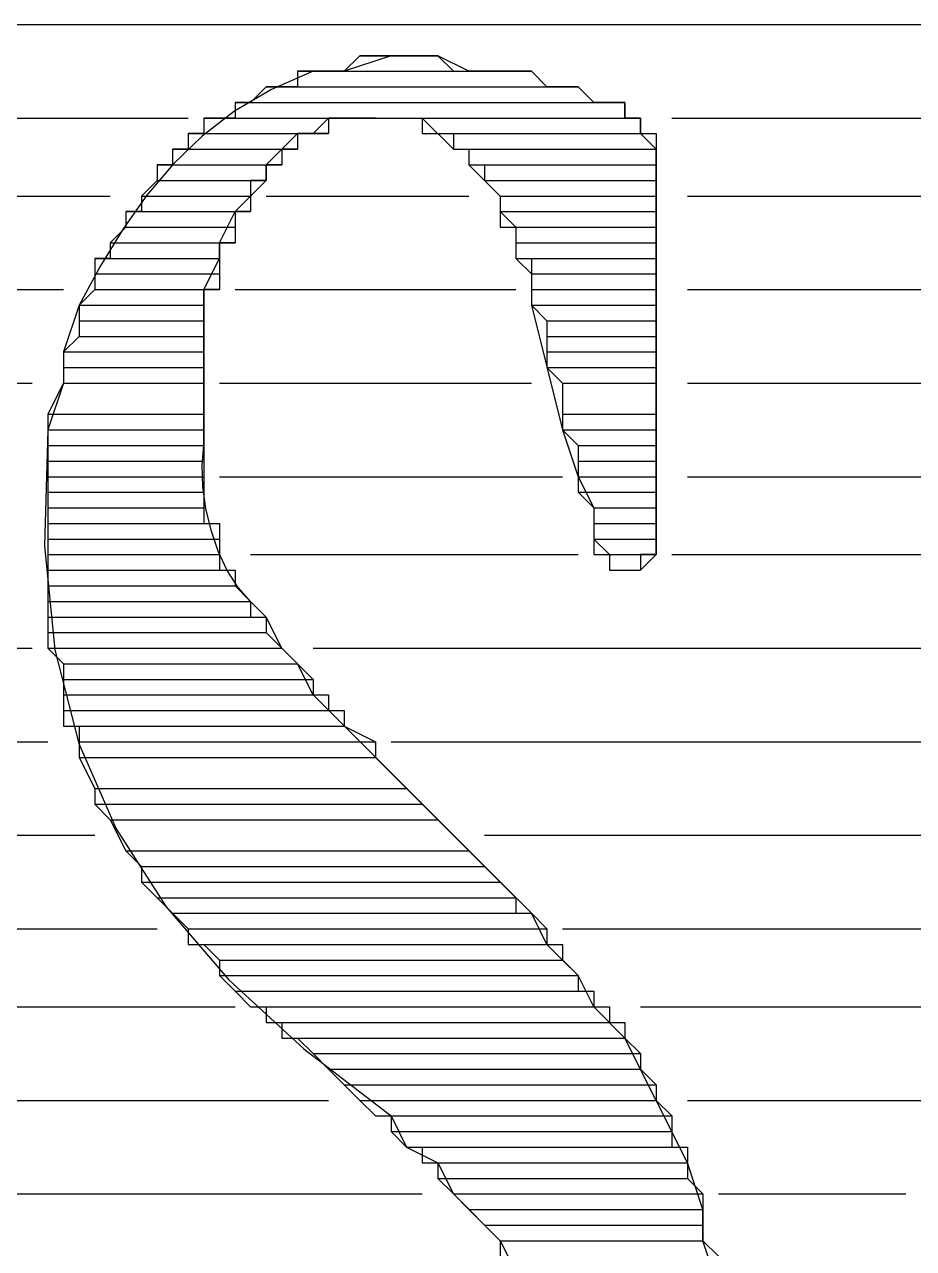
# Model space of a CAD drawing. Header units: metres. Extents: x 45 to 1207, y 17 to 774.
# Drawn here: x 964.68 to 978.36, y 37.56 to 56.4 of the extents above; entities that cross this region are included whole.
import ezdxf

# ---------------------------------------------------------------- set-up
doc = ezdxf.new("R2010")
doc.units = ezdxf.units.M

msp = doc.modelspace()

# ---------------------------------------------------------------- linework, layer by layer
for p, q in [((942.48, 56.4), (991.44, 56.4)), ((969.84, 55.92), (969.6, 55.68)), ((970.32, 55.92), (969.6, 55.68)), ((970.08, 55.92), (969.84, 55.92)), ((969.84, 55.92), (971.04, 55.92)), ((969.84, 55.92), (971.04, 55.92)), ((970.32, 55.92), (970.08, 55.92)), ((970.08, 55.92), (970.8, 55.92)), ((970.08, 55.92), (971.04, 55.92)), ((971.04, 55.92), (970.32, 55.92)), ((971.04, 55.92), (971.28, 55.68)), ((971.52, 55.68), (971.04, 55.92)), ((969.12, 55.68), (968.88, 55.68)), ((968.88, 55.68), (972.48, 55.68)), ((968.88, 55.68), (972.48, 55.68)), ((968.88, 55.68), (972.48, 55.68)), ((968.88, 55.68), (968.88, 55.44)), ((968.88, 55.68), (972.48, 55.68)), ((969.36, 55.68), (969.12, 55.68)), ((969.12, 55.68), (972.24, 55.68)), ((969.12, 55.68), (972.24, 55.68)), ((969.12, 55.68), (972.24, 55.68)), ((969.12, 55.68), (972.48, 55.68)), ((969.6, 55.68), (969.12, 55.68)), ((969.6, 55.68), (969.36, 55.68)), ((969.36, 55.68), (971.76, 55.68)), ((969.36, 55.68), (972.24, 55.68)), ((969.6, 55.68), (971.28, 55.68)), ((969.6, 55.68), (971.52, 55.68)), ((969.6, 55.68), (971.52, 55.68)), ((969.6, 55.68), (971.76, 55.68)), ((972.48, 55.68), (971.52, 55.68)), ((972.48, 55.68), (972.72, 55.44)), ((972.72, 55.44), (972.48, 55.68)), ((968.4, 55.44), (968.16, 55.2)), ((968.64, 55.44), (968.4, 55.44)), ((968.4, 55.44), (973.2, 55.44)), ((968.4, 55.44), (973.2, 55.44)), ((968.4, 55.44), (973.2, 55.44)), ((968.4, 55.44), (973.2, 55.44)), ((968.88, 55.44), (968.64, 55.44)), ((968.64, 55.44), (972.96, 55.44)), ((968.64, 55.44), (972.96, 55.44)), ((968.64, 55.44), (972.96, 55.44)), ((968.64, 55.44), (973.2, 55.44)), ((968.88, 55.44), (972.72, 55.44)), ((968.88, 55.44), (972.96, 55.44)), ((973.2, 55.44), (972.72, 55.44)), ((973.2, 55.44), (973.44, 55.2)), ((973.44, 55.2), (973.2, 55.44)), ((968.16, 55.2), (967.92, 55.2)), ((967.92, 55.2), (973.68, 55.2)), ((967.92, 55.2), (973.68, 55.2)), ((967.92, 55.2), (973.68, 55.2)), ((967.92, 55.2), (973.92, 55.2)), ((967.92, 55.2), (973.92, 55.2)), ((967.92, 55.2), (973.92, 55.2)), ((967.92, 55.2), (973.92, 55.2)), ((967.92, 55.2), (973.92, 55.2)), ((967.92, 55.2), (973.92, 55.2)), ((967.92, 55.2), (973.92, 55.2)), ((967.92, 55.2), (973.92, 55.2)), ((967.92, 55.2), (973.92, 55.2)), ((967.92, 55.2), (973.92, 55.2)), ((967.92, 55.2), (973.92, 55.2)), ((967.92, 55.2), (973.92, 55.2)), ((967.92, 55.2), (967.92, 54.96)), ((967.92, 55.2), (973.92, 55.2)), ((968.16, 55.2), (973.44, 55.2)), ((968.16, 55.2), (973.44, 55.2)), ((968.16, 55.2), (973.44, 55.2)), ((968.16, 55.2), (973.44, 55.2)), ((968.16, 55.2), (973.44, 55.2)), ((968.16, 55.2), (973.68, 55.2)), ((968.16, 55.2), (973.68, 55.2)), ((968.16, 55.2), (973.68, 55.2)), ((968.16, 55.2), (973.68, 55.2)), ((968.16, 55.2), (973.68, 55.2)), ((968.16, 55.2), (973.68, 55.2)), ((968.16, 55.2), (973.68, 55.2)), ((968.16, 55.2), (973.68, 55.2)), ((968.16, 55.2), (973.68, 55.2)), ((968.16, 55.2), (973.68, 55.2)), ((968.16, 55.2), (973.68, 55.2)), ((968.16, 55.2), (973.68, 55.2)), ((968.16, 55.2), (973.68, 55.2)), ((973.92, 55.2), (973.44, 55.2)), ((973.92, 55.2), (973.92, 54.96)), ((973.92, 54.96), (973.92, 55.2)), ((963.84, 54.96), (967.2, 54.96)), ((967.68, 54.96), (967.44, 54.96)), ((967.44, 54.96), (969.36, 54.96)), ((967.44, 54.96), (967.44, 54.72)), ((967.44, 54.96), (969.36, 54.96)), ((967.92, 54.96), (967.68, 54.96)), ((967.68, 54.96), (974.16, 54.96)), ((967.68, 54.96), (969.84, 54.96)), ((967.68, 54.96), (970.08, 54.96)), ((967.68, 54.96), (969.84, 54.96)), ((967.68, 54.96), (969.84, 54.96)), ((967.68, 54.96), (969.6, 54.96)), ((967.68, 54.96), (969.84, 54.96)), ((967.68, 54.96), (969.6, 54.96)), ((967.68, 54.96), (969.6, 54.96)), ((967.68, 54.96), (969.36, 54.96)), ((967.68, 54.96), (969.6, 54.96)), ((967.68, 54.96), (969.36, 54.96)), ((967.92, 54.96), (973.92, 54.96)), ((967.92, 54.96), (973.92, 54.96)), ((967.92, 54.96), (973.92, 54.96)), ((967.92, 54.96), (973.92, 54.96)), ((967.92, 54.96), (973.92, 54.96)), ((967.92, 54.96), (974.16, 54.96)), ((969.12, 54.72), (969.36, 54.96)), ((969.6, 54.96), (969.36, 54.96)), ((969.36, 54.96), (969.36, 54.72)), ((969.36, 54.96), (970.8, 54.96)), ((969.84, 54.96), (969.6, 54.96)), ((970.08, 54.96), (969.84, 54.96)), ((970.08, 54.96), (974.16, 54.96)), ((970.08, 54.96), (974.16, 54.96)), ((970.32, 54.96), (974.16, 54.96)), ((970.32, 54.96), (974.16, 54.96)), ((970.32, 54.96), (974.16, 54.96)), ((970.32, 54.96), (974.16, 54.96)), ((970.56, 54.96), (974.16, 54.96)), ((970.56, 54.96), (974.16, 54.96)), ((970.56, 54.96), (974.16, 54.96)), ((970.56, 54.96), (974.16, 54.96)), ((970.8, 54.96), (974.16, 54.96)), ((970.8, 54.96), (974.16, 54.96)), ((970.8, 54.96), (970.8, 54.72)), ((970.8, 54.96), (974.16, 54.96)), ((970.8, 54.96), (971.28, 54.48)), ((974.16, 54.96), (973.92, 54.96)), ((974.16, 54.96), (974.16, 54.72)), ((974.16, 54.72), (974.16, 54.96)), ((974.64, 54.96), (981.84, 54.96)), ((967.44, 54.72), (967.2, 54.72)), ((967.2, 54.72), (968.88, 54.72)), ((967.2, 54.72), (967.2, 54.48)), ((967.2, 54.72), (968.88, 54.72)), ((967.44, 54.72), (969.36, 54.72)), ((967.44, 54.72), (969.12, 54.72)), ((967.44, 54.72), (969.36, 54.72)), ((967.44, 54.72), (969.12, 54.72)), ((967.44, 54.72), (969.12, 54.72)), ((967.44, 54.72), (969.12, 54.72)), ((967.44, 54.72), (969.12, 54.72)), ((967.44, 54.72), (969.12, 54.72)), ((967.44, 54.72), (969.12, 54.72)), ((967.44, 54.72), (969.12, 54.72)), ((967.44, 54.72), (969.12, 54.72)), ((967.44, 54.72), (969.12, 54.72)), ((967.44, 54.72), (969.12, 54.72)), ((967.44, 54.72), (969.12, 54.72)), ((967.44, 54.72), (969.12, 54.72)), ((967.44, 54.72), (969.12, 54.72)), ((967.44, 54.72), (969.12, 54.72)), ((967.44, 54.72), (969.12, 54.72)), ((968.4, 54.24), (968.88, 54.72)), ((969.12, 54.72), (968.88, 54.72)), ((968.88, 54.72), (968.88, 54.48)), ((968.88, 54.72), (969.12, 54.72)), ((969.36, 54.72), (969.12, 54.72)), ((970.8, 54.72), (974.16, 54.72)), ((970.8, 54.72), (974.16, 54.72)), ((970.8, 54.72), (974.16, 54.72)), ((971.04, 54.72), (974.16, 54.72)), ((971.04, 54.72), (974.16, 54.72)), ((971.04, 54.72), (974.16, 54.72)), ((971.04, 54.72), (974.16, 54.72)), ((971.04, 54.72), (974.4, 54.72)), ((971.04, 54.72), (974.4, 54.72)), ((971.04, 54.72), (974.4, 54.72)), ((971.04, 54.72), (974.4, 54.72)), ((971.04, 54.72), (974.4, 54.72)), ((971.04, 54.72), (974.4, 54.72)), ((971.04, 54.72), (974.4, 54.72)), ((971.04, 54.72), (974.4, 54.72)), ((971.04, 54.72), (974.4, 54.72)), ((971.04, 54.72), (974.4, 54.72)), ((971.04, 54.72), (974.4, 54.72)), ((971.04, 54.72), (974.4, 54.72)), ((971.28, 54.72), (971.28, 54.48)), ((971.28, 54.72), (974.4, 54.72)), ((974.4, 54.48), (974.16, 54.72)), ((974.4, 54.72), (974.4, 54.48)), ((967.2, 54.48), (966.96, 54.48)), ((966.96, 54.48), (968.64, 54.48)), ((966.96, 54.48), (968.64, 54.48)), ((966.96, 54.48), (968.64, 54.48)), ((966.96, 54.48), (968.64, 54.48)), ((966.96, 54.48), (968.64, 54.48)), ((966.96, 54.48), (966.96, 54.24)), ((966.96, 54.48), (968.64, 54.48)), ((967.2, 54.48), (968.88, 54.48)), ((967.2, 54.48), (968.88, 54.48)), ((967.2, 54.48), (968.88, 54.48)), ((967.2, 54.48), (968.88, 54.48)), ((967.2, 54.48), (968.88, 54.48)), ((967.2, 54.48), (968.88, 54.48)), ((967.2, 54.48), (968.88, 54.48)), ((967.2, 54.48), (968.64, 54.48)), ((967.2, 54.48), (968.88, 54.48)), ((967.2, 54.48), (968.64, 54.48)), ((968.88, 54.48), (968.64, 54.48)), ((968.64, 54.48), (968.64, 54.24)), ((971.28, 54.48), (974.4, 54.48)), ((971.28, 54.48), (974.4, 54.48)), ((971.28, 54.48), (974.4, 54.48)), ((971.28, 54.48), (974.4, 54.48)), ((971.28, 54.48), (974.4, 54.48)), ((971.28, 54.48), (974.4, 54.48)), ((971.28, 54.48), (974.4, 54.48)), ((971.28, 54.48), (974.4, 54.48)), ((971.28, 54.48), (974.4, 54.48)), ((971.28, 54.48), (971.52, 54.48)), ((971.52, 54.48), (974.4, 54.48)), ((971.52, 54.48), (974.4, 54.48)), ((971.52, 54.48), (974.4, 54.48)), ((971.52, 54.48), (974.4, 54.48)), ((971.52, 54.48), (974.4, 54.48)), ((971.52, 54.48), (974.4, 54.48)), ((971.52, 54.48), (971.52, 54.24)), ((971.52, 54.48), (974.4, 54.48)), ((971.52, 54.48), (971.52, 54.24)), ((974.4, 54.48), (974.4, 54.24)), ((974.4, 53.52), (974.4, 54.48)), ((966.96, 54.24), (966.72, 54.24)), ((966.72, 54.24), (968.4, 54.24)), ((966.72, 54.24), (968.4, 54.24)), ((966.72, 54.24), (968.4, 54.24)), ((966.72, 54.24), (968.4, 54.24)), ((966.72, 54.24), (968.4, 54.24)), ((966.72, 54.24), (966.72, 54)), ((966.72, 54.24), (968.4, 54.24)), ((966.96, 54.24), (968.64, 54.24)), ((966.96, 54.24), (968.64, 54.24)), ((966.96, 54.24), (968.64, 54.24)), ((966.96, 54.24), (968.4, 54.24)), ((966.96, 54.24), (968.64, 54.24)), ((966.96, 54.24), (968.4, 54.24)), ((966.96, 54.24), (968.4, 54.24)), ((966.96, 54.24), (968.4, 54.24)), ((966.96, 54.24), (968.4, 54.24)), ((966.96, 54.24), (968.4, 54.24)), ((966.96, 54.24), (968.4, 54.24)), ((966.96, 54.24), (968.4, 54.24)), ((966.96, 54.24), (968.4, 54.24)), ((966.96, 54.24), (968.4, 54.24)), ((968.64, 54.24), (968.4, 54.24)), ((968.4, 54.24), (968.4, 54)), ((968.4, 54), (968.4, 54.24)), ((971.52, 54.24), (974.4, 54.24)), ((971.52, 54.24), (974.4, 54.24)), ((971.52, 54.24), (974.4, 54.24)), ((971.52, 54.24), (974.4, 54.24)), ((971.52, 54.24), (974.4, 54.24)), ((971.52, 54.24), (974.4, 54.24)), ((971.52, 54.24), (974.4, 54.24)), ((971.52, 54.24), (974.4, 54.24)), ((971.52, 54.24), (974.4, 54.24)), ((971.52, 54.24), (974.4, 54.24)), ((971.52, 54.24), (974.4, 54.24)), ((971.52, 54.24), (974.4, 54.24)), ((971.52, 54.24), (974.4, 54.24)), ((971.52, 54.24), (972, 53.76)), ((971.76, 54.24), (974.4, 54.24)), ((971.76, 54.24), (974.4, 54.24)), ((971.76, 54.24), (974.4, 54.24)), ((971.76, 54.24), (974.4, 54.24)), ((971.76, 54.24), (974.4, 54.24)), ((971.76, 54.24), (974.4, 54.24)), ((971.76, 54.24), (971.76, 54)), ((971.76, 54.24), (974.4, 54.24)), ((974.4, 54.24), (974.4, 54)), ((966.72, 54), (966.48, 53.76)), ((966.72, 54), (968.4, 54)), ((966.72, 54), (968.4, 54)), ((966.72, 54), (968.4, 54)), ((966.72, 54), (968.4, 54)), ((966.72, 54), (968.4, 54)), ((966.72, 54), (968.4, 54)), ((966.72, 54), (968.4, 54)), ((966.72, 54), (968.4, 54)), ((966.72, 54), (968.4, 54)), ((966.72, 54), (968.4, 54)), ((966.72, 54), (968.4, 54)), ((966.72, 54), (968.16, 54)), ((966.72, 54), (968.4, 54)), ((966.72, 54), (968.16, 54)), ((966.72, 54), (968.16, 54)), ((966.72, 54), (968.16, 54)), ((966.72, 54), (968.16, 54)), ((966.72, 54), (968.16, 54)), ((966.72, 54), (968.16, 54)), ((966.72, 54), (968.16, 54)), ((967.92, 53.52), (968.4, 54)), ((968.4, 54), (968.16, 54)), ((968.16, 54), (968.16, 53.76)), ((971.76, 54), (974.4, 54)), ((971.76, 54), (974.4, 54)), ((971.76, 54), (974.4, 54)), ((971.76, 54), (974.4, 54)), ((971.76, 54), (974.4, 54)), ((971.76, 54), (974.4, 54)), ((971.76, 54), (974.4, 54)), ((971.76, 54), (974.4, 54)), ((971.76, 54), (974.4, 54)), ((971.76, 54), (974.4, 54)), ((971.76, 54), (974.4, 54)), ((971.76, 54), (974.4, 54)), ((971.76, 54), (974.4, 54)), ((971.76, 54), (974.4, 54)), ((971.76, 54), (974.4, 54)), ((971.76, 54), (974.4, 54)), ((971.76, 54), (974.4, 54)), ((971.76, 54), (974.4, 54)), ((971.76, 54), (974.4, 54)), ((971.76, 54), (972, 53.76)), ((971.76, 54), (974.4, 54)), ((974.4, 54), (974.4, 53.76)), ((962.4, 53.76), (966, 53.76)), ((966.48, 53.76), (968.16, 53.76)), ((966.48, 53.76), (968.16, 53.76)), ((966.48, 53.76), (968.16, 53.76)), ((966.48, 53.76), (968.16, 53.76)), ((966.48, 53.76), (968.16, 53.76)), ((966.48, 53.76), (968.16, 53.76)), ((966.48, 53.76), (968.16, 53.76)), ((966.48, 53.76), (968.16, 53.76)), ((966.48, 53.76), (968.16, 53.76)), ((966.48, 53.76), (968.16, 53.76)), ((966.48, 53.76), (968.16, 53.76)), ((966.48, 53.76), (966.48, 53.52)), ((966.48, 53.76), (968.16, 53.76)), ((968.16, 53.76), (968.16, 53.52)), ((968.4, 53.76), (971.52, 53.76)), ((972, 53.76), (974.4, 53.76)), ((972, 53.76), (974.4, 53.76)), ((972, 53.76), (974.4, 53.76)), ((972, 53.76), (974.4, 53.76)), ((972, 53.76), (974.4, 53.76)), ((972, 53.76), (974.4, 53.76)), ((972, 53.76), (974.4, 53.76)), ((972, 53.76), (974.4, 53.76)), ((972, 53.76), (974.4, 53.76)), ((972, 53.76), (974.4, 53.76)), ((972, 53.76), (974.4, 53.76)), ((972, 53.76), (972, 53.52)), ((972, 53.76), (974.4, 53.76)), ((972, 53.76), (972, 53.52)), ((974.4, 53.76), (974.4, 53.52)), ((974.88, 53.76), (981.6, 53.76)), ((966.48, 53.52), (966.24, 53.52)), ((966.24, 53.52), (967.92, 53.52)), ((966.24, 53.52), (967.92, 53.52)), ((966.24, 53.52), (967.92, 53.52)), ((966.24, 53.52), (967.92, 53.52)), ((966.24, 53.52), (967.92, 53.52)), ((966.24, 53.52), (967.92, 53.52)), ((966.24, 53.52), (967.92, 53.52)), ((966.24, 53.52), (967.92, 53.52)), ((966.24, 53.52), (967.92, 53.52)), ((966.24, 53.52), (966.24, 53.28)), ((966.24, 53.52), (967.92, 53.52)), ((966.48, 53.52), (968.16, 53.52)), ((966.48, 53.52), (968.16, 53.52)), ((967.68, 53.04), (967.92, 53.52)), ((968.16, 53.52), (967.92, 53.52)), ((967.92, 53.52), (967.92, 53.28)), ((972, 53.52), (974.4, 53.52)), ((972, 53.52), (974.4, 53.52)), ((972, 53.52), (974.4, 53.52)), ((972, 53.52), (974.4, 53.52)), ((972, 53.52), (974.4, 53.52)), ((972, 53.52), (974.4, 53.52)), ((972, 53.52), (974.4, 53.52)), ((972, 53.52), (974.4, 53.52)), ((972, 53.52), (974.4, 53.52)), ((972, 53.52), (974.4, 53.52)), ((972, 53.52), (974.4, 53.52)), ((972, 53.52), (972, 53.28)), ((972, 53.52), (974.4, 53.52)), ((972, 53.52), (972.24, 53.28)), ((974.4, 53.52), (974.4, 53.28)), ((974.4, 48.24), (974.4, 53.52)), ((966.24, 53.28), (966, 53.04)), ((966.24, 53.28), (967.92, 53.28)), ((966.24, 53.28), (967.92, 53.28)), ((966.24, 53.28), (967.92, 53.28)), ((966.24, 53.28), (967.92, 53.28)), ((966.24, 53.28), (967.92, 53.28)), ((966.24, 53.28), (967.92, 53.28)), ((966.24, 53.28), (967.92, 53.28)), ((966.24, 53.28), (967.92, 53.28)), ((967.92, 53.28), (967.92, 53.04)), ((972, 53.28), (974.4, 53.28)), ((972, 53.28), (974.4, 53.28)), ((972, 53.28), (974.4, 53.28)), ((972.24, 53.28), (974.4, 53.28)), ((972.24, 53.28), (974.4, 53.28)), ((972.24, 53.28), (974.4, 53.28)), ((972.24, 53.28), (974.4, 53.28)), ((972.24, 53.28), (972.24, 53.04)), ((972.24, 53.28), (974.4, 53.28)), ((972.24, 53.28), (972.24, 52.8)), ((974.4, 53.28), (974.4, 53.04)), ((966, 53.04), (967.92, 53.04)), ((966, 53.04), (967.68, 53.04)), ((966, 53.04), (967.92, 53.04)), ((966, 53.04), (967.68, 53.04)), ((966, 53.04), (967.68, 53.04)), ((966, 53.04), (967.68, 53.04)), ((966, 53.04), (967.68, 53.04)), ((966, 53.04), (967.68, 53.04)), ((966, 53.04), (967.68, 53.04)), ((966, 53.04), (966, 52.8)), ((966, 53.04), (967.68, 53.04)), ((967.92, 53.04), (967.68, 53.04)), ((967.68, 53.04), (967.68, 52.8)), ((967.68, 52.8), (967.68, 53.04)), ((972.24, 53.04), (974.4, 53.04)), ((972.24, 53.04), (974.4, 53.04)), ((972.24, 53.04), (974.4, 53.04)), ((972.24, 53.04), (974.4, 53.04)), ((972.24, 53.04), (974.4, 53.04)), ((972.24, 53.04), (974.4, 53.04)), ((972.24, 53.04), (974.4, 53.04)), ((972.24, 53.04), (974.4, 53.04)), ((972.24, 53.04), (974.4, 53.04)), ((972.24, 53.04), (972.24, 52.8)), ((972.24, 53.04), (974.4, 53.04)), ((974.4, 53.04), (974.4, 52.8)), ((966, 52.8), (965.76, 52.8)), ((965.76, 52.8), (967.68, 52.8)), ((965.76, 52.8), (965.76, 52.56)), ((965.76, 52.8), (967.68, 52.8)), ((966, 52.8), (967.68, 52.8)), ((966, 52.8), (967.68, 52.8)), ((966, 52.8), (967.68, 52.8)), ((966, 52.8), (967.68, 52.8)), ((967.44, 52.32), (967.68, 52.8)), ((967.68, 52.8), (967.68, 52.56)), ((972.24, 52.8), (974.4, 52.8)), ((972.24, 52.8), (974.4, 52.8)), ((972.24, 52.8), (974.4, 52.8)), ((972.24, 52.8), (972.48, 52.56)), ((972.48, 52.8), (974.4, 52.8)), ((972.48, 52.8), (974.4, 52.8)), ((972.48, 52.8), (972.48, 52.56)), ((972.48, 52.8), (974.4, 52.8)), ((974.4, 52.8), (974.4, 52.56)), ((965.76, 52.56), (967.68, 52.56)), ((965.76, 52.56), (967.68, 52.56)), ((965.76, 52.56), (967.68, 52.56)), ((965.76, 52.56), (967.68, 52.56)), ((965.76, 52.56), (967.68, 52.56)), ((965.76, 52.56), (967.68, 52.56)), ((965.76, 52.56), (967.68, 52.56)), ((965.76, 52.56), (965.76, 52.32)), ((965.76, 52.56), (967.68, 52.56)), ((967.68, 52.56), (967.68, 52.32)), ((972.48, 52.56), (974.4, 52.56)), ((972.48, 52.56), (974.4, 52.56)), ((972.48, 52.56), (974.4, 52.56)), ((972.48, 52.56), (974.4, 52.56)), ((972.48, 52.56), (974.4, 52.56)), ((972.48, 52.56), (974.4, 52.56)), ((972.48, 52.56), (974.4, 52.56)), ((972.48, 52.56), (972.48, 52.32)), ((972.48, 52.56), (974.4, 52.56)), ((972.48, 52.56), (972.48, 52.08)), ((974.4, 52.56), (974.4, 52.32)), ((961.92, 52.32), (965.28, 52.32)), ((965.76, 52.32), (965.52, 52.08)), ((965.76, 52.32), (967.68, 52.32)), ((965.76, 52.32), (967.44, 52.32)), ((965.76, 52.32), (967.68, 52.32)), ((965.76, 52.32), (967.44, 52.32)), ((967.68, 52.32), (967.44, 52.32)), ((967.44, 52.32), (967.44, 52.08)), ((967.44, 49.92), (967.44, 52.32)), ((967.92, 52.32), (972.24, 52.32)), ((972.48, 52.32), (974.4, 52.32)), ((972.48, 52.32), (974.4, 52.32)), ((972.48, 52.32), (974.4, 52.32)), ((972.48, 52.32), (972.48, 52.08)), ((972.48, 52.32), (974.4, 52.32)), ((974.4, 52.32), (974.4, 52.08)), ((974.88, 52.32), (981.12, 52.32)), ((965.52, 52.08), (965.28, 51.36)), ((965.52, 52.08), (967.44, 52.08)), ((965.52, 52.08), (967.44, 52.08)), ((965.52, 52.08), (967.44, 52.08)), ((965.52, 52.08), (965.52, 51.84)), ((965.52, 52.08), (967.44, 52.08)), ((967.44, 52.08), (967.44, 51.84)), ((972.48, 52.08), (974.4, 52.08)), ((972.48, 52.08), (974.4, 52.08)), ((972.48, 52.08), (974.4, 52.08)), ((972.48, 52.08), (972.72, 51.84)), ((972.48, 52.08), (974.4, 52.08)), ((972.48, 52.08), (972.96, 50.16)), ((974.4, 52.08), (974.4, 51.84)), ((965.52, 51.84), (967.44, 51.84)), ((965.52, 51.84), (965.52, 51.6)), ((965.52, 51.84), (967.44, 51.84)), ((967.44, 51.84), (967.44, 51.6)), ((972.72, 51.84), (974.4, 51.84)), ((972.72, 51.84), (972.72, 51.6)), ((972.72, 51.84), (974.4, 51.84)), ((974.4, 51.84), (974.4, 51.6)), ((965.52, 51.6), (965.28, 51.36)), ((965.52, 51.6), (967.44, 51.6)), ((965.52, 51.6), (967.44, 51.6)), ((965.52, 51.6), (967.44, 51.6)), ((965.52, 51.6), (967.44, 51.6)), ((967.44, 51.6), (967.44, 51.36)), ((972.72, 51.6), (974.4, 51.6)), ((972.72, 51.6), (974.4, 51.6)), ((972.72, 51.6), (974.4, 51.6)), ((972.72, 51.6), (972.72, 51.36)), ((972.72, 51.6), (974.4, 51.6)), ((974.4, 51.6), (974.4, 51.36)), ((965.28, 51.36), (967.44, 51.36)), ((965.28, 51.36), (967.44, 51.36)), ((965.28, 51.36), (967.44, 51.36)), ((965.28, 51.36), (965.28, 51.12)), ((965.28, 51.36), (967.44, 51.36)), ((965.28, 51.36), (965.28, 50.88)), ((967.44, 51.36), (967.44, 51.12)), ((972.72, 51.36), (974.4, 51.36)), ((972.72, 51.36), (974.4, 51.36)), ((972.72, 51.36), (974.4, 51.36)), ((972.72, 51.36), (972.72, 51.12)), ((972.72, 51.36), (974.4, 51.36)), ((974.4, 51.36), (974.4, 51.12)), ((965.28, 51.12), (967.44, 51.12)), ((965.28, 51.12), (967.44, 51.12)), ((965.28, 51.12), (967.44, 51.12)), ((965.28, 51.12), (965.28, 50.88)), ((965.28, 51.12), (967.44, 51.12)), ((967.44, 51.12), (967.44, 50.88)), ((972.72, 51.12), (974.4, 51.12)), ((972.72, 51.12), (974.4, 51.12)), ((972.72, 51.12), (974.4, 51.12)), ((972.72, 51.12), (972.96, 50.88)), ((972.72, 51.12), (974.4, 51.12)), ((974.4, 51.12), (974.4, 50.88)), ((961.92, 50.88), (964.8, 50.88)), ((965.28, 50.88), (965.04, 50.4)), ((965.28, 50.88), (965.04, 50.16)), ((965.28, 50.88), (967.44, 50.88)), ((965.28, 50.88), (967.44, 50.88)), ((965.28, 50.88), (967.44, 50.88)), ((965.28, 50.88), (967.44, 50.88)), ((967.44, 50.88), (967.44, 50.4)), ((967.68, 50.88), (972.48, 50.88)), ((972.96, 50.88), (974.4, 50.88)), ((972.96, 50.88), (974.4, 50.88)), ((972.96, 50.88), (974.4, 50.88)), ((972.96, 50.88), (972.96, 50.4)), ((972.96, 50.88), (974.4, 50.88)), ((974.4, 50.88), (974.4, 50.4)), ((974.88, 50.88), (980.88, 50.88)), ((965.04, 50.4), (967.44, 50.4)), ((965.04, 50.4), (967.44, 50.4)), ((965.04, 50.4), (967.44, 50.4)), ((965.04, 50.4), (965.04, 50.16)), ((965.04, 50.4), (967.44, 50.4)), ((967.44, 50.4), (967.44, 50.16)), ((972.96, 50.4), (974.4, 50.4)), ((972.96, 50.4), (974.4, 50.4)), ((972.96, 50.4), (974.4, 50.4)), ((972.96, 50.4), (972.96, 50.16)), ((972.96, 50.4), (974.4, 50.4)), ((974.4, 50.4), (974.4, 50.16)), ((965.04, 50.16), (967.44, 50.16)), ((965.04, 50.16), (967.44, 50.16)), ((965.04, 50.16), (967.44, 50.16)), ((965.04, 50.16), (967.44, 50.16)), ((965.04, 50.16), (967.44, 50.16)), ((965.04, 50.16), (965.04, 49.92)), ((965.04, 50.16), (967.44, 50.16)), ((967.44, 50.16), (967.44, 49.92)), ((972.96, 50.16), (974.4, 50.16)), ((972.96, 50.16), (974.4, 50.16)), ((972.96, 50.16), (974.4, 50.16)), ((972.96, 50.16), (974.4, 50.16)), ((972.96, 50.16), (974.4, 50.16)), ((972.96, 50.16), (973.2, 49.92)), ((972.96, 50.16), (974.4, 50.16)), ((972.96, 50.16), (973.2, 49.44)), ((974.4, 50.16), (974.4, 49.92)), ((965.04, 49.92), (967.44, 49.92)), ((965.04, 49.92), (967.44, 49.92)), ((965.04, 49.92), (967.44, 49.92)), ((965.04, 49.92), (965.04, 49.68)), ((965.04, 49.92), (967.44, 49.92)), ((967.44, 49.92), (967.44, 49.68)), ((973.2, 49.92), (974.4, 49.92)), ((973.2, 49.92), (974.4, 49.92)), ((973.2, 49.92), (974.4, 49.92)), ((973.2, 49.92), (973.2, 49.68)), ((973.2, 49.92), (974.4, 49.92)), ((974.4, 49.92), (974.4, 49.68)), ((965.04, 49.68), (967.44, 49.68)), ((965.04, 49.68), (967.44, 49.68)), ((965.04, 49.68), (967.44, 49.68)), ((965.04, 49.68), (965.04, 49.44)), ((965.04, 49.68), (967.44, 49.68)), ((967.44, 49.68), (967.44, 49.44)), ((973.2, 49.68), (974.4, 49.68)), ((973.2, 49.68), (974.4, 49.68)), ((973.2, 49.68), (974.4, 49.68)), ((973.2, 49.68), (973.2, 49.44)), ((973.2, 49.68), (974.4, 49.68)), ((974.4, 49.68), (974.4, 49.44)), ((965.04, 49.44), (967.44, 49.44)), ((965.04, 49.44), (967.44, 49.44)), ((965.04, 49.44), (967.44, 49.44)), ((965.04, 49.44), (965.04, 49.2)), ((965.04, 49.44), (967.44, 49.44)), ((967.44, 49.44), (967.44, 49.2)), ((967.68, 49.44), (972.96, 49.44)), ((973.2, 49.44), (974.4, 49.44)), ((973.2, 49.44), (974.4, 49.44)), ((973.2, 49.44), (974.4, 49.44)), ((973.2, 49.44), (973.2, 49.2)), ((973.2, 49.44), (974.4, 49.44)), ((973.2, 49.44), (973.44, 48.96)), ((974.4, 49.44), (974.4, 49.2)), ((974.88, 49.44), (980.64, 49.44)), ((965.04, 49.2), (967.44, 49.2)), ((965.04, 49.2), (965.04, 48.96)), ((965.04, 49.2), (967.44, 49.2)), ((967.44, 49.2), (967.44, 48.96)), ((973.2, 49.2), (974.4, 49.2)), ((973.2, 49.2), (973.44, 48.96)), ((973.2, 49.2), (974.4, 49.2)), ((974.4, 49.2), (974.4, 48.96)), ((965.04, 48.96), (967.44, 48.96)), ((965.04, 48.96), (967.44, 48.96)), ((965.04, 48.96), (967.44, 48.96)), ((965.04, 48.96), (967.44, 48.96)), ((965.04, 48.96), (967.44, 48.96)), ((965.04, 48.96), (965.04, 48.72)), ((965.04, 48.96), (967.44, 48.96)), ((967.44, 48.96), (967.44, 48.72)), ((973.44, 48.96), (974.4, 48.96)), ((973.44, 48.96), (974.4, 48.96)), ((973.44, 48.96), (974.4, 48.96)), ((973.44, 48.96), (974.4, 48.96)), ((973.44, 48.96), (974.4, 48.96)), ((973.44, 48.96), (973.44, 48.72)), ((973.44, 48.96), (974.4, 48.96)), ((973.44, 48.96), (973.44, 48.48)), ((974.4, 48.96), (974.4, 48.72)), ((965.04, 48.72), (967.44, 48.72)), ((965.04, 48.72), (967.68, 48.72)), ((965.04, 48.72), (967.68, 48.72)), ((965.04, 48.72), (965.04, 48.48)), ((965.04, 48.72), (967.68, 48.72)), ((967.68, 48.72), (967.68, 48.48)), ((973.44, 48.72), (974.4, 48.72)), ((973.44, 48.72), (974.4, 48.72)), ((973.44, 48.72), (974.4, 48.72)), ((973.44, 48.72), (973.44, 48.48)), ((973.44, 48.72), (974.4, 48.72)), ((974.4, 48.72), (974.4, 48.48)), ((965.04, 48.48), (967.68, 48.48)), ((965.04, 48.48), (967.68, 48.48)), ((965.04, 48.48), (967.68, 48.48)), ((965.04, 48.48), (965.04, 48.24)), ((965.04, 48.48), (967.68, 48.48)), ((967.68, 48.48), (967.68, 48.24)), ((973.44, 48.48), (974.4, 48.48)), ((973.44, 48.48), (974.4, 48.48)), ((973.44, 48.48), (974.4, 48.48)), ((973.44, 48.48), (973.44, 48.24)), ((973.44, 48.48), (974.4, 48.48)), ((973.44, 48.48), (973.68, 48.24)), ((974.4, 48.48), (974.4, 48.24)), ((965.04, 48.24), (967.68, 48.24)), ((965.04, 48.24), (967.68, 48.24)), ((965.04, 48.24), (967.68, 48.24)), ((965.04, 48.24), (967.68, 48.24)), ((965.04, 48.24), (967.68, 48.24)), ((965.04, 48.24), (967.68, 48.24)), ((965.04, 48.24), (967.68, 48.24)), ((965.04, 48.24), (967.68, 48.24)), ((965.04, 48.24), (967.68, 48.24)), ((965.04, 48.24), (967.68, 48.24)), ((965.04, 48.24), (967.68, 48.24)), ((965.04, 48.24), (967.68, 48.24)), ((965.04, 48.24), (967.68, 48.24)), ((965.04, 48.24), (965.04, 48)), ((965.04, 48.24), (967.68, 48.24)), ((967.68, 48.24), (967.68, 48)), ((968.16, 48.24), (973.2, 48.24)), ((973.44, 48.24), (974.4, 48.24)), ((973.44, 48.24), (974.4, 48.24)), ((973.44, 48.24), (974.4, 48.24)), ((973.68, 48.24), (974.4, 48.24)), ((973.68, 48.24), (974.4, 48.24)), ((973.68, 48.24), (974.4, 48.24)), ((973.68, 48.24), (974.4, 48.24)), ((973.68, 48.24), (974.16, 48.24)), ((973.68, 48.24), (974.4, 48.24)), ((973.68, 48.24), (974.16, 48.24)), ((973.68, 48.24), (974.16, 48.24)), ((973.68, 48.24), (974.16, 48.24)), ((973.68, 48.24), (974.16, 48.24)), ((973.68, 48.24), (973.68, 48)), ((973.68, 48.24), (974.16, 48.24)), ((973.68, 48.24), (973.68, 48)), ((974.4, 48.24), (974.16, 48.24)), ((974.16, 48.24), (974.16, 48)), ((974.16, 48), (974.4, 48.24)), ((974.64, 48.24), (980.4, 48.24)), ((965.04, 48), (967.68, 48)), ((965.04, 48), (967.68, 48)), ((965.04, 48), (967.68, 48)), ((965.04, 48), (967.92, 48)), ((965.04, 48), (967.92, 48)), ((965.04, 48), (967.92, 48)), ((965.04, 48), (967.92, 48)), ((965.04, 48), (967.92, 48)), ((965.04, 48), (967.92, 48)), ((965.04, 48), (965.04, 47.76)), ((965.04, 48), (967.92, 48)), ((967.92, 48), (967.92, 47.76)), ((973.68, 48), (974.16, 48)), ((973.68, 48), (974.16, 48)), ((973.68, 48), (974.16, 48)), ((973.68, 48), (974.16, 48)), ((973.68, 48), (974.16, 48)), ((973.68, 48), (974.16, 48)), ((973.68, 48), (974.16, 48)), ((973.68, 48), (974.16, 48)), ((973.92, 48), (974.16, 48)), ((965.04, 47.76), (967.92, 47.76)), ((965.04, 47.76), (967.92, 47.76)), ((965.04, 47.76), (967.92, 47.76)), ((965.04, 47.76), (967.92, 47.76)), ((965.04, 47.76), (967.92, 47.76)), ((965.04, 47.76), (967.92, 47.76)), ((965.04, 47.76), (967.92, 47.76)), ((965.04, 47.76), (965.04, 47.52)), ((965.04, 47.76), (967.92, 47.76)), ((967.92, 47.76), (968.16, 47.52)), ((965.04, 47.52), (968.16, 47.52)), ((965.04, 47.52), (968.16, 47.52)), ((965.04, 47.52), (968.16, 47.52)), ((965.04, 47.52), (965.04, 47.28)), ((965.04, 47.52), (968.16, 47.52)), ((968.16, 47.52), (968.16, 47.28)), ((968.4, 47.28), (968.16, 47.52)), ((965.04, 47.28), (968.16, 47.28)), ((965.04, 47.28), (968.16, 47.28)), ((965.04, 47.28), (968.16, 47.28)), ((965.04, 47.28), (968.4, 47.28)), ((965.04, 47.28), (968.4, 47.28)), ((965.04, 47.28), (968.4, 47.28)), ((965.04, 47.28), (968.4, 47.28)), ((965.04, 47.28), (965.04, 47.04)), ((965.04, 47.28), (968.4, 47.28)), ((968.4, 47.28), (968.4, 47.04)), ((968.64, 46.8), (968.4, 47.28)), ((965.04, 47.04), (968.4, 47.04)), ((965.04, 47.04), (965.04, 46.8)), ((965.04, 47.04), (968.4, 47.04)), ((968.4, 47.04), (968.64, 46.8)), ((961.92, 46.8), (964.8, 46.8)), ((965.04, 46.8), (968.64, 46.8)), ((965.04, 46.8), (968.64, 46.8)), ((965.04, 46.8), (968.64, 46.8)), ((965.04, 46.8), (965.28, 46.56)), ((965.04, 46.8), (968.64, 46.8)), ((968.64, 46.8), (968.88, 46.56)), ((968.88, 46.56), (968.64, 46.8)), ((969.12, 46.8), (980.16, 46.8)), ((965.28, 46.56), (968.88, 46.56)), ((965.28, 46.56), (968.88, 46.56)), ((965.28, 46.56), (968.88, 46.56)), ((965.28, 46.56), (968.88, 46.56)), ((965.28, 46.56), (968.88, 46.56)), ((965.28, 46.56), (968.88, 46.56)), ((965.28, 46.56), (968.88, 46.56)), ((965.28, 46.56), (965.28, 46.32)), ((965.28, 46.56), (968.88, 46.56)), ((968.88, 46.56), (969.12, 46.32)), ((969.12, 46.08), (968.88, 46.56)), ((965.28, 46.32), (969.12, 46.32)), ((965.28, 46.32), (969.12, 46.32)), ((965.28, 46.32), (969.12, 46.32)), ((965.28, 46.32), (965.28, 46.08)), ((965.28, 46.32), (969.12, 46.32)), ((969.12, 46.32), (969.12, 46.08)), ((965.28, 46.08), (969.12, 46.08)), ((965.28, 46.08), (969.36, 46.08)), ((965.28, 46.08), (969.36, 46.08)), ((965.28, 46.08), (969.36, 46.08)), ((965.28, 46.08), (969.36, 46.08)), ((965.28, 46.08), (965.28, 45.84)), ((965.28, 46.08), (969.36, 46.08)), ((972.48, 42.72), (969.12, 46.08)), ((969.36, 46.08), (969.36, 45.84)), ((965.28, 45.84), (969.36, 45.84)), ((965.28, 45.84), (969.6, 45.84)), ((965.28, 45.84), (969.6, 45.84)), ((965.28, 45.84), (965.28, 45.6)), ((965.28, 45.84), (969.6, 45.84)), ((969.6, 45.84), (969.6, 45.6)), ((965.28, 45.6), (969.6, 45.6)), ((965.28, 45.6), (969.6, 45.6)), ((965.28, 45.6), (969.6, 45.6)), ((965.52, 45.6), (965.52, 45.36)), ((965.52, 45.6), (969.6, 45.6)), ((969.6, 45.6), (970.08, 45.36)), ((961.92, 45.36), (965.04, 45.36)), ((965.52, 45.36), (970.08, 45.36)), ((965.52, 45.36), (970.08, 45.36)), ((965.52, 45.36), (970.08, 45.36)), ((965.52, 45.36), (965.52, 45.12)), ((965.52, 45.36), (970.08, 45.36)), ((970.08, 45.36), (970.08, 45.12)), ((970.32, 45.36), (979.68, 45.36)), ((965.52, 45.12), (970.08, 45.12)), ((965.52, 45.12), (970.08, 45.12)), ((965.52, 45.12), (970.08, 45.12)), ((965.52, 45.12), (965.76, 44.64)), ((965.52, 45.12), (970.08, 45.12)), ((970.08, 45.12), (970.56, 44.64)), ((965.76, 44.64), (970.56, 44.64)), ((965.76, 44.64), (970.56, 44.64)), ((965.76, 44.64), (970.56, 44.64)), ((965.76, 44.64), (965.76, 44.4)), ((965.76, 44.64), (970.56, 44.64)), ((970.56, 44.64), (970.8, 44.4)), ((965.76, 44.4), (970.8, 44.4)), ((965.76, 44.4), (966, 44.16)), ((965.76, 44.4), (970.8, 44.4)), ((970.8, 44.4), (971.04, 44.16)), ((966, 44.16), (971.04, 44.16)), ((966, 44.16), (971.04, 44.16)), ((966, 44.16), (971.04, 44.16)), ((966, 44.16), (966.24, 43.68)), ((966, 44.16), (971.04, 44.16)), ((971.04, 44.16), (971.52, 43.68)), ((961.92, 43.92), (965.76, 43.92)), ((971.76, 43.92), (979.44, 43.92)), ((966.24, 43.68), (971.52, 43.68)), ((966.24, 43.68), (971.52, 43.68)), ((966.24, 43.68), (971.52, 43.68)), ((966.24, 43.68), (971.52, 43.68)), ((966.24, 43.68), (971.52, 43.68)), ((966.24, 43.68), (971.52, 43.68)), ((966.24, 43.68), (971.52, 43.68)), ((966.24, 43.68), (966.48, 43.44)), ((966.24, 43.68), (971.52, 43.68)), ((971.52, 43.68), (971.76, 43.44)), ((966.48, 43.44), (971.76, 43.44)), ((966.48, 43.44), (966.48, 43.2)), ((966.48, 43.44), (971.76, 43.44)), ((971.76, 43.44), (972, 43.2)), ((966.48, 43.2), (972, 43.2)), ((966.48, 43.2), (972, 43.2)), ((966.48, 43.2), (972, 43.2)), ((966.48, 43.2), (966.72, 42.96)), ((966.48, 43.2), (972, 43.2)), ((972, 43.2), (972.24, 42.96)), ((966.72, 42.96), (972.24, 42.96)), ((966.72, 42.96), (972.24, 42.96)), ((966.72, 42.96), (972.24, 42.96)), ((966.72, 42.96), (966.96, 42.72)), ((966.72, 42.96), (972.24, 42.96)), ((972.24, 42.96), (972.24, 42.72)), ((966.96, 42.72), (972.24, 42.72)), ((966.96, 42.72), (972.48, 42.72)), ((966.96, 42.72), (972.48, 42.72)), ((966.96, 42.72), (972.48, 42.72)), ((966.96, 42.72), (972.48, 42.72)), ((966.96, 42.72), (967.2, 42.48)), ((966.96, 42.72), (972.48, 42.72)), ((972.48, 42.72), (972.72, 42.48)), ((972.72, 42.24), (972.48, 42.72)), ((961.92, 42.48), (966.72, 42.48)), ((967.2, 42.48), (972.72, 42.48)), ((967.2, 42.48), (967.2, 42.24)), ((967.2, 42.48), (972.72, 42.48)), ((972.72, 42.48), (972.72, 42.24)), ((972.96, 42.48), (979.2, 42.48)), ((967.2, 42.24), (972.72, 42.24)), ((967.2, 42.24), (972.72, 42.24)), ((967.2, 42.24), (972.72, 42.24)), ((967.44, 42.24), (972.96, 42.24)), ((967.44, 42.24), (972.96, 42.24)), ((967.44, 42.24), (967.68, 42)), ((967.44, 42.24), (972.96, 42.24)), ((973.2, 41.76), (972.72, 42.24)), ((972.96, 42.24), (972.96, 42)), ((967.68, 42), (972.96, 42)), ((967.68, 42), (967.68, 41.76)), ((967.68, 42), (972.96, 42)), ((972.96, 42), (973.2, 41.76)), ((967.68, 41.76), (973.2, 41.76)), ((967.68, 41.76), (967.92, 41.52)), ((967.68, 41.76), (973.2, 41.76)), ((973.2, 41.76), (973.2, 41.52)), ((973.44, 41.28), (973.2, 41.76)), ((967.92, 41.52), (973.2, 41.52)), ((967.92, 41.52), (973.44, 41.52)), ((967.92, 41.52), (973.44, 41.52)), ((967.92, 41.52), (968.16, 41.28)), ((967.92, 41.52), (973.44, 41.52)), ((973.44, 41.52), (973.44, 41.28)), ((961.92, 41.28), (967.92, 41.28)), ((968.16, 41.28), (973.44, 41.28)), ((968.16, 41.28), (973.68, 41.28)), ((968.16, 41.28), (973.68, 41.28)), ((968.4, 41.28), (968.4, 41.04)), ((968.4, 41.28), (973.68, 41.28)), ((973.92, 40.8), (973.44, 41.28)), ((973.68, 41.28), (973.68, 41.04)), ((974.16, 41.28), (978.96, 41.28)), ((968.4, 41.04), (973.68, 41.04)), ((968.4, 41.04), (973.68, 41.04)), ((968.4, 41.04), (973.68, 41.04)), ((968.64, 41.04), (973.92, 41.04)), ((968.64, 41.04), (973.92, 41.04)), ((968.64, 41.04), (968.64, 40.8)), ((968.64, 41.04), (973.92, 41.04)), ((973.92, 41.04), (973.92, 40.8)), ((968.64, 40.8), (973.92, 40.8)), ((968.64, 40.8), (973.92, 40.8)), ((968.64, 40.8), (973.92, 40.8)), ((968.64, 40.8), (973.92, 40.8)), ((968.64, 40.8), (973.92, 40.8)), ((968.88, 40.8), (969.12, 40.56)), ((968.88, 40.8), (973.92, 40.8)), ((973.92, 40.8), (974.16, 40.56)), ((974.88, 38.88), (973.92, 40.8)), ((969.12, 40.56), (974.16, 40.56)), ((969.12, 40.56), (974.16, 40.56)), ((969.12, 40.56), (974.16, 40.56)), ((969.12, 40.56), (969.36, 40.32)), ((969.12, 40.56), (974.16, 40.56)), ((974.16, 40.56), (974.16, 40.32)), ((969.36, 40.32), (974.16, 40.32)), ((969.36, 40.32), (974.16, 40.32)), ((969.36, 40.32), (974.16, 40.32)), ((969.36, 40.32), (974.16, 40.32)), ((969.36, 40.32), (974.16, 40.32)), ((969.36, 40.32), (969.6, 40.08)), ((969.36, 40.32), (974.16, 40.32)), ((974.16, 40.32), (974.4, 40.08)), ((969.6, 40.08), (974.4, 40.08)), ((969.6, 40.08), (974.4, 40.08)), ((969.6, 40.08), (974.4, 40.08)), ((969.6, 40.08), (969.84, 39.84)), ((969.6, 40.08), (974.4, 40.08)), ((974.4, 40.08), (974.4, 39.84)), ((961.92, 39.84), (969.36, 39.84)), ((969.84, 39.84), (974.4, 39.84)), ((969.84, 39.84), (970.08, 39.6)), ((969.84, 39.84), (974.4, 39.84)), ((974.4, 39.84), (974.64, 39.6)), ((974.88, 39.84), (978.72, 39.84)), ((970.08, 39.6), (974.64, 39.6)), ((970.08, 39.6), (974.64, 39.6)), ((970.08, 39.6), (974.64, 39.6)), ((970.08, 39.6), (974.64, 39.6)), ((970.08, 39.6), (974.64, 39.6)), ((970.32, 39.6), (970.32, 39.36)), ((970.32, 39.6), (974.64, 39.6)), ((970.32, 39.6), (970.56, 39.12)), ((974.64, 39.6), (974.64, 39.36)), ((970.32, 39.36), (974.64, 39.36)), ((970.32, 39.36), (970.56, 39.12)), ((970.32, 39.36), (974.64, 39.36)), ((974.64, 39.36), (974.64, 39.12)), ((970.56, 39.12), (974.64, 39.12)), ((970.56, 39.12), (974.64, 39.12)), ((970.56, 39.12), (974.64, 39.12)), ((970.56, 39.12), (974.88, 39.12)), ((970.56, 39.12), (974.88, 39.12)), ((970.56, 39.12), (971.04, 38.88)), ((970.8, 39.12), (974.88, 39.12)), ((970.8, 39.12), (974.88, 39.12)), ((970.8, 39.12), (974.88, 39.12)), ((970.8, 39.12), (974.88, 39.12)), ((970.8, 39.12), (970.8, 38.88)), ((970.8, 39.12), (974.88, 39.12)), ((974.88, 39.12), (974.88, 38.88)), ((970.8, 38.88), (974.88, 38.88)), ((970.8, 38.88), (974.88, 38.88)), ((970.8, 38.88), (974.88, 38.88)), ((970.8, 38.88), (974.88, 38.88)), ((970.8, 38.88), (974.88, 38.88)), ((971.04, 38.88), (974.88, 38.88)), ((971.04, 38.88), (974.88, 38.88)), ((971.04, 38.88), (974.88, 38.88)), ((971.04, 38.88), (974.88, 38.88)), ((971.04, 38.88), (974.88, 38.88)), ((971.04, 38.88), (974.88, 38.88)), ((971.04, 38.88), (971.04, 38.64)), ((971.04, 38.88), (974.88, 38.88)), ((971.04, 38.88), (971.28, 38.4)), ((974.88, 38.88), (974.88, 38.64)), ((975.12, 38.16), (974.88, 38.88)), ((971.04, 38.64), (974.88, 38.64)), ((971.04, 38.64), (974.88, 38.64)), ((971.04, 38.64), (974.88, 38.64)), ((971.04, 38.64), (974.88, 38.64)), ((971.04, 38.64), (974.88, 38.64)), ((971.04, 38.64), (971.28, 38.4)), ((971.04, 38.64), (974.88, 38.64)), ((974.88, 38.64), (975.12, 38.4)), ((962.16, 38.4), (970.8, 38.4)), ((971.28, 38.4), (975.12, 38.4)), ((971.28, 38.4), (971.52, 38.16)), ((971.28, 38.4), (975.12, 38.4)), ((971.28, 38.4), (972, 37.68)), ((975.12, 38.4), (975.12, 38.16)), ((975.36, 38.4), (978.24, 38.4)), ((971.52, 38.16), (975.12, 38.16)), ((971.52, 38.16), (975.12, 38.16)), ((971.52, 38.16), (975.12, 38.16)), ((971.52, 38.16), (971.76, 37.92)), ((971.52, 38.16), (975.12, 38.16)), ((975.12, 38.16), (975.12, 37.92)), ((975.12, 37.68), (975.12, 38.16)), ((971.76, 37.92), (975.12, 37.92)), ((971.76, 37.92), (972, 37.68)), ((971.76, 37.92), (975.12, 37.92)), ((975.12, 37.92), (975.12, 37.68)), ((972, 37.68), (975.12, 37.68)), ((972, 37.68), (975.12, 37.68)), ((972, 37.68), (975.12, 37.68)), ((972, 37.68), (972, 37.44)), ((972, 37.68), (975.12, 37.68)), ((972, 37.68), (972.72, 36.24)), ((975.12, 37.68), (975.36, 37.44)), ((975.36, 36.96), (975.12, 37.68))]:
    msp.add_line(p, q)
for points in [[(969.12, 55.68), (968.48, 55.397), (967.914, 55.064), (967.413, 54.681), (966.967, 54.251), (966.565, 53.774), (966.196, 53.253), (965.851, 52.687), (965.52, 52.08)], [(965.04, 50.16), (964.988, 48.377), (965.149, 46.777), (965.518, 45.333), (966.09, 44.021), (966.861, 42.817), (967.826, 41.695), (968.981, 40.631), (970.32, 39.6)], [(968.16, 47.52), (967.968, 47.734), (967.801, 47.996), (967.661, 48.294), (967.551, 48.617), (967.471, 48.952), (967.425, 49.289), (967.414, 49.615), (967.44, 49.92)]]:
    msp.add_lwpolyline(points)

doc.saveas('drawing.dxf')
